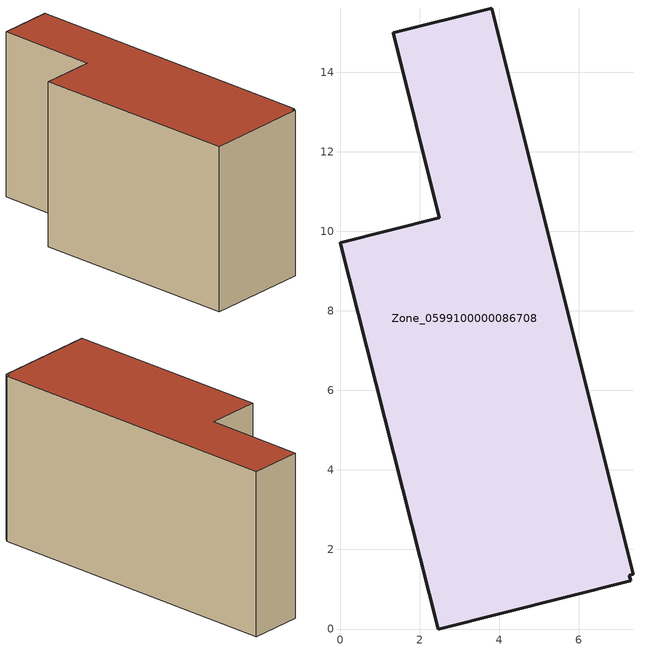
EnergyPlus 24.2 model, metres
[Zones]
Zone_0599100000086708
 floor ground (C_G): 7.37,1.38 7.27,1.36 7.31,1.21 2.47,0 0,9.72 2.49,10.34 1.33,15 3.81,15.62 z0
 wall outside (C_F): 7.37,1.38 3.81,15.62 1.33,15 2.49,10.34 0,9.72 2.47,0 7.31,1.21 7.27,1.36 7.37,1.38 z0:8
 roof outside (C_R): 7.27,1.36 7.37,1.38 3.81,15.62 1.33,15 2.49,10.34 0,9.72 2.47,0 7.31,1.21 z8
[BUILDING]
Pand.0599100000086708: North Axis=0; Terrain=City; Loads Convergence Tolerance Value=0.04; Temperature Convergence Tolerance Value=0.4; Solar Distribution=FullExterior; Maximum Number of Warmup Days=25; Minimum Number of Warmup Days=1
[Site:Location]
Rotterdam.The.Hague.AP_ZH_NLD Design_Conditions: Latitude=51.96; Longitude=4.45; Time Zone=1; Elevation=-4.5
[SITE:GROUNDTEMPERATURE:BUILDINGSURFACE]
18, 18, 18, 18, 18, 18, 18, 18, 18, 18, 18, 18
[MATERIAL] Thermal Absorptance=0.9; Solar Absorptance=0.7; Visible Absorptance=0.7
Name | Roughness | Thickness | Conductivity | Density | Specific Heat
G.TI.1975-1991 | MediumSmooth | 0.15 | 0.288461 | 540 | 1210
F.TI.1975-1991 | Rough | 0.3 | 0.230769 | 1920 | 840
R.TI.1975-1991 | MediumRough | 0.2 | 0.153846 | 1500 | 1000
[CONSTRUCTION]
C_G: G.TI.1975-1991
C_F: F.TI.1975-1991
C_R: R.TI.1975-1991
[ZONE]
Zone_0599100000086708: Type=1; Multiplier=1; Ceiling Height=Autocalculate; Volume=Autocalculate; Floor Area=autocalculate; Part of Total Floor Area=Yes
[ZONEINFILTRATION:DESIGNFLOWRATE]
Infil_Zone_0599100000086708: Zone or ZoneList or Space or SpaceList=Zone_0599100000086708; Schedule=AlwaysOn; Design Flow Rate Calculation Method=Flow/Area; Flow Rate per Floor Area=0.003; Constant Term Coefficient=1; Temperature Term Coefficient=0; Velocity Term Coefficient=0; Velocity Squared Term Coefficient=0
[HVACTEMPLATE:ZONE:IDEALLOADSAIRSYSTEM]
Zone_0599100000086708: Maximum Heating Supply Air Temperature=50; Minimum Cooling Supply Air Temperature=13; Maximum Heating Supply Air Humidity Ratio=0.0156; Minimum Cooling Supply Air Humidity Ratio=0.0077; Heating Limit=NoLimit; Cooling Limit=NoLimit; Dehumidification Control Type=ConstantSensibleHeatRatio; Cooling Sensible Heat Ratio=0.7; Dehumidification Setpoint=60; Humidification Control Type=None; Humidification Setpoint=30; Outdoor Air Method=None; Outdoor Air Flow Rate per Person=0.00944; Outdoor Air Flow Rate per Zone Floor Area=0; Outdoor Air Flow Rate per Zone=0; Demand Controlled Ventilation Type=None; Outdoor Air Economizer Type=NoEconomizer; Heat Recovery Type=None; Sensible Heat Recovery Effectiveness=0.7; Latent Heat Recovery Effectiveness=0.65
[ZONECONTROL:THERMOSTAT]
ThermostatControl_Zone_0599100000086708: Zone or ZoneList=Zone_0599100000086708; Control Type Schedule=DualSetpointControlType; Control 1=Thermostat_Zone_0599100000086708; Temperature Difference Between Cutout And Setpoint=0
[THERMOSTATSETPOINT:DUALSETPOINT]
Thermostat_Zone_0599100000086708: Heating Setpoint Temperature Schedule=HeatingSetpoint_Zone_0599100000086708; Cooling Setpoint Temperature Schedule=CoolingSetpoint_Zone_0599100000086708
[SCHEDULE:COMPACT]
HeatingSetpoint_Zone_0599100000086708: Through: 12/31, For: AllDays, Until: 24:00, 21
CoolingSetpoint_Zone_0599100000086708: Through: 12/31, For: AllDays, Until: 24:00, 24
DualSetpointControlType: Through: 12/31, For: AllDays, Until: 24:00, 4
AlwaysOn: Through: 12/31, For: AllDays, Until: 24:00, 1
